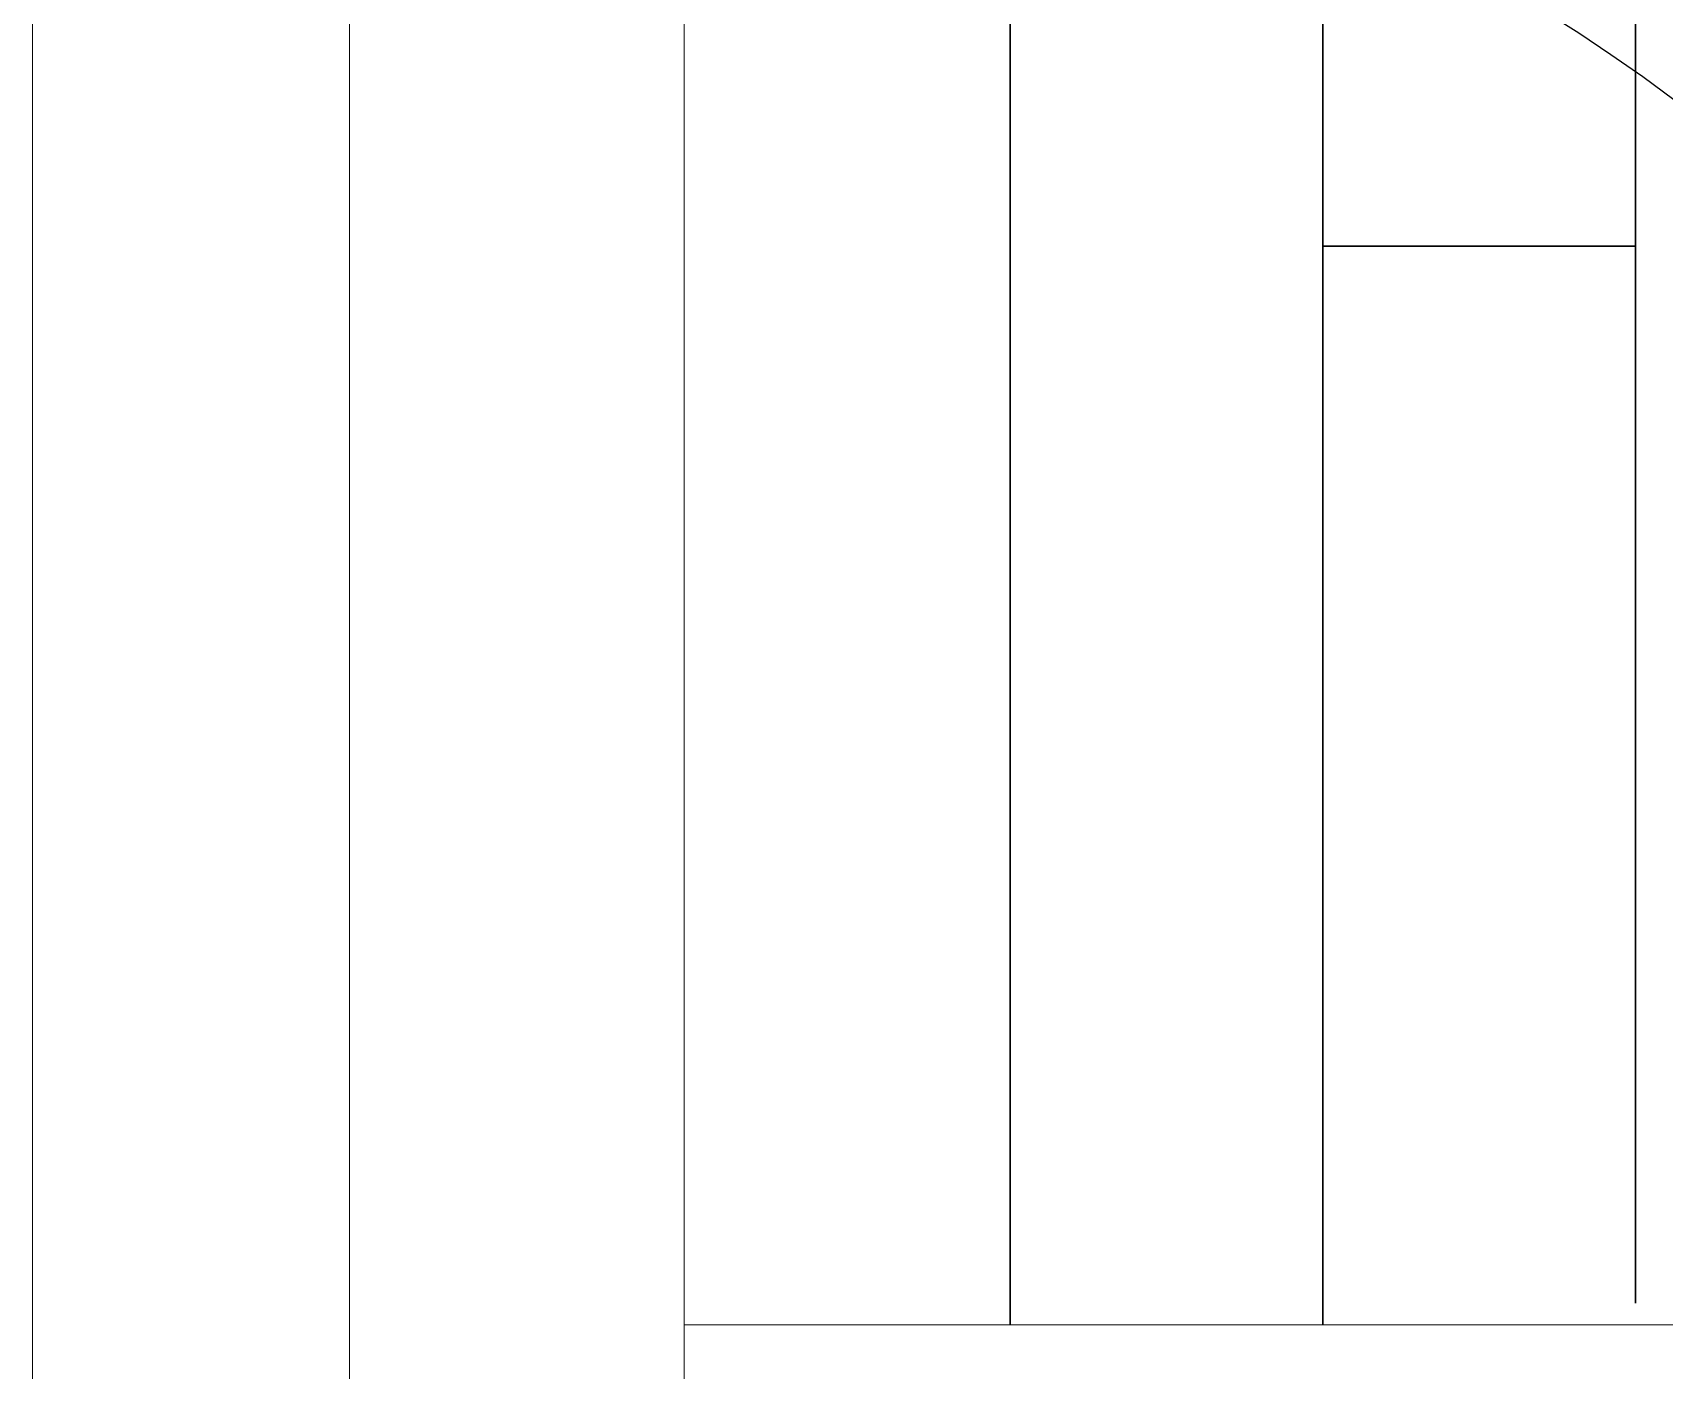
# Model space of a CAD drawing. Header units: millimetres. Extents: x 2837 to 6066, y 1056 to 2217.
# Drawn here: x 2836.9 to 2899.5, y 1795.1 to 1846.4 of the extents above; entities that cross this region are included whole.
import ezdxf

# ---------------------------------------------------------------- set-up
doc = ezdxf.new("R2010")
doc.units = ezdxf.units.MM
doc.layers.add('aperture', color=11, linetype='Continuous')
doc.layers.add('linea tratteggiata', color=111, linetype='Continuous')
doc.layers.add('infissi', color=40, linetype='Continuous', lineweight=18)
doc.layers.add('legno', color=35, linetype='Continuous', lineweight=30)

msp = doc.modelspace()

# ---------------------------------------------------------------- linework, layer by layer
at = {"layer": 'aperture'}
msp.add_arc((2858.997, 1789.053), 68.354, 6.54607, 87.56103, dxfattribs=at)
at = {"layer": 'infissi'}
for p, q in [((2861.906, 1796.846), (2926.906, 1796.846)), ((2861.906, 1792.346), (2861.906, 1796.846))]:
    msp.add_line(p, q, dxfattribs=at)
at = {"layer": 'legno'}
for p, q in [((2886.406, 1796.846), (2886.406, 2048.245)), ((2898.406, 1797.673), (2898.406, 2048.245)), ((2874.406, 1796.846), (2874.406, 1870.272)), ((2886.406, 1838.221), (2898.406, 1838.221))]:
    msp.add_line(p, q, dxfattribs=at)
at = {"layer": 'legno', "lineweight": 20, "transparency": 33554687}
for p, q in [((2861.906, 1796.846), (2861.906, 1857.346)), ((2849.06, 1793.346), (2849.06, 1856.346))]:
    msp.add_line(p, q, dxfattribs=at)
at = {"layer": 'linea tratteggiata', "lineweight": 20, "transparency": 33554687}
msp.add_line((2836.906, 1478.712), (2836.906, 2116.463), dxfattribs=at)

doc.saveas('drawing.dxf')
